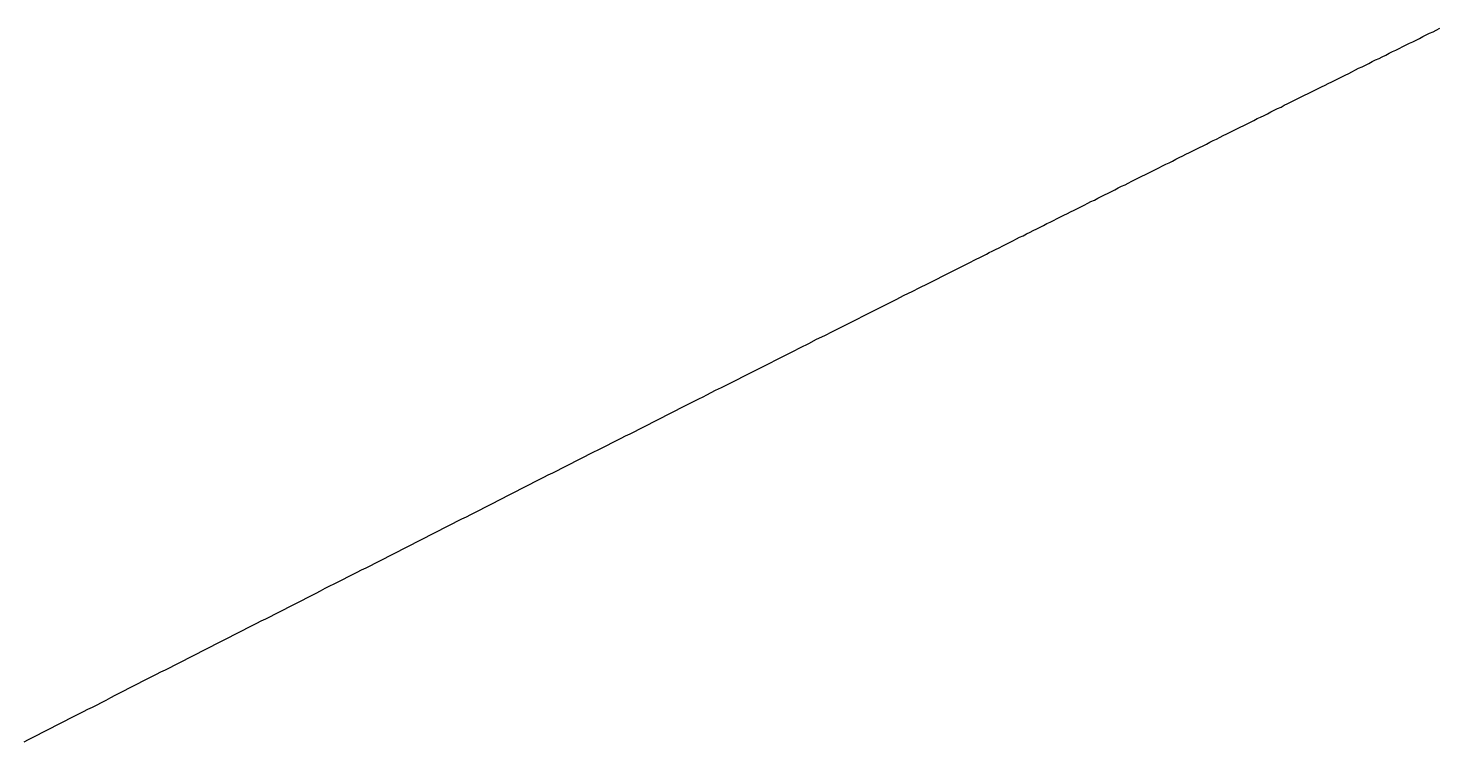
# Model space of a CAD drawing. Header units: millimetres. Extents: x 0 to 610, y 0 to 457.
# Drawn here: x 19.9643 to 20.0252, y 94.9826 to 95.0134 of the extents above; entities that cross this region are included whole.
import ezdxf

# ---------------------------------------------------------------- set-up
doc = ezdxf.new("R2010")
doc.units = ezdxf.units.MM
doc.layers.add('TEST_CUT_FIRST', color=1, linetype='Continuous')

msp = doc.modelspace()

# ---------------------------------------------------------------- linework, layer by layer
at = {"layer": 'TEST_CUT_FIRST'}
msp.add_lwpolyline([(19.96416, 94.98257), (19.96436, 94.98267), (19.96455, 94.98277), (19.96475, 94.98287), (19.96495, 94.98297), (19.96514, 94.98307), (19.96534, 94.98317), (19.96554, 94.98327), (19.96574, 94.98337), (19.96593, 94.98347), (19.96613, 94.98357), (19.96633, 94.98367), (19.96652, 94.98377), (19.96672, 94.98387), (19.96692, 94.98397), (19.96711, 94.98407), (19.96731, 94.98417), (19.96751, 94.98427), (19.9677, 94.98437), (19.9679, 94.98448), (19.9681, 94.98458), (19.96829, 94.98468), (19.96849, 94.98478), (19.96869, 94.98488), (19.96889, 94.98498), (19.96908, 94.98508), (19.96928, 94.98518), (19.96948, 94.98528), (19.96967, 94.98538), (19.96987, 94.98548), (19.97007, 94.98558), (19.97026, 94.98568), (19.97046, 94.98578), (19.97066, 94.98588), (19.97085, 94.98598), (19.97105, 94.98608), (19.97125, 94.98618), (19.97144, 94.98628), (19.97164, 94.98638), (19.97184, 94.98648), (19.97203, 94.98658), (19.97223, 94.98668), (19.97243, 94.98678), (19.97262, 94.98688), (19.97282, 94.98698), (19.97302, 94.98708), (19.97321, 94.98718), (19.97341, 94.98728), (19.97361, 94.98738), (19.9738, 94.98748), (19.974, 94.98758), (19.9742, 94.98768), (19.9744, 94.98778), (19.97459, 94.98788), (19.97479, 94.98798), (19.97499, 94.98808), (19.97518, 94.98818), (19.97538, 94.98828), (19.97558, 94.98838), (19.97577, 94.98848), (19.97597, 94.98858), (19.97617, 94.98868), (19.97636, 94.98878), (19.97656, 94.98888), (19.97676, 94.98898), (19.97695, 94.98908), (19.97715, 94.98919), (19.97735, 94.98929), (19.97754, 94.98939), (19.97774, 94.98949), (19.97794, 94.98959), (19.97813, 94.98969), (19.97833, 94.98978), (19.97853, 94.98988), (19.97872, 94.98998), (19.97892, 94.99008), (19.97912, 94.99018), (19.97931, 94.99028), (19.97951, 94.99038), (19.97971, 94.99048), (19.9799, 94.99058), (19.9801, 94.99068), (19.9803, 94.99078), (19.98049, 94.99088), (19.98069, 94.99098), (19.98089, 94.99108), (19.98108, 94.99118), (19.98128, 94.99128), (19.98148, 94.99138), (19.98167, 94.99148), (19.98187, 94.99158), (19.98207, 94.99168), (19.98226, 94.99178), (19.98246, 94.99188), (19.98266, 94.99198), (19.98285, 94.99208), (19.98305, 94.99218), (19.98325, 94.99228), (19.98344, 94.99238), (19.98364, 94.99248), (19.98384, 94.99258), (19.98403, 94.99268), (19.98423, 94.99278), (19.98443, 94.99288), (19.98462, 94.99298), (19.98482, 94.99308), (19.98501, 94.99318), (19.98521, 94.99328), (19.98541, 94.99338), (19.9856, 94.99348), (19.9858, 94.99358), (19.986, 94.99368), (19.98619, 94.99378), (19.98639, 94.99388), (19.98659, 94.99398), (19.98678, 94.99408), (19.98698, 94.99417), (19.98718, 94.99427), (19.98737, 94.99437), (19.98757, 94.99447), (19.98777, 94.99457), (19.98796, 94.99467), (19.98816, 94.99477), (19.98836, 94.99487), (19.98855, 94.99497), (19.98875, 94.99507), (19.98894, 94.99517), (19.98914, 94.99527), (19.98934, 94.99537), (19.98953, 94.99547), (19.98973, 94.99557), (19.98993, 94.99567), (19.99012, 94.99577), (19.99032, 94.99586), (19.99052, 94.99596), (19.99071, 94.99606), (19.99091, 94.99616), (19.9911, 94.99626), (19.9913, 94.99636), (19.9915, 94.99646), (19.99169, 94.99656), (19.99189, 94.99666), (19.99208, 94.99676), (19.99228, 94.99686), (19.99248, 94.99696), (19.99268, 94.99706), (19.99288, 94.99716), (19.99308, 94.99726), (19.99328, 94.99736), (19.99346, 94.99745), (19.99363, 94.99754), (19.99381, 94.99763), (19.994, 94.99773), (19.99425, 94.99785), (19.99454, 94.998), (19.99489, 94.99817), (19.99525, 94.99836), (19.99562, 94.99854), (19.99597, 94.99872), (19.99632, 94.99889), (19.99665, 94.99906), (19.99699, 94.99923), (19.99733, 94.9994), (19.99767, 94.99958), (19.99802, 94.99975), (19.99836, 94.99993), (19.99871, 95.0001), (19.99905, 95.00027), (19.99939, 95.00044), (19.99973, 95.00062), (20.00008, 95.00079), (20.00042, 95.00096), (20.00076, 95.00113), (20.0011, 95.00131), (20.00145, 95.00148), (20.0018, 95.00165), (20.00214, 95.00183), (20.00248, 95.002), (20.00281, 95.00216), (20.00315, 95.00233), (20.00349, 95.0025), (20.00385, 95.00268), (20.00422, 95.00287), (20.0046, 95.00306), (20.00494, 95.00323), (20.00522, 95.00337), (20.00543, 95.00348), (20.00557, 95.00355), (20.00569, 95.00361), (20.00581, 95.00367), (20.00594, 95.00373), (20.00608, 95.00381), (20.00624, 95.00388), (20.00639, 95.00396), (20.00654, 95.00404), (20.00669, 95.00411), (20.00683, 95.00418), (20.00698, 95.00426), (20.00712, 95.00433), (20.00727, 95.0044), (20.00742, 95.00448), (20.00757, 95.00455), (20.00771, 95.00462), (20.00786, 95.0047), (20.00801, 95.00477), (20.00815, 95.00484), (20.0083, 95.00492), (20.00844, 95.00499), (20.00859, 95.00506), (20.00874, 95.00514), (20.00888, 95.00521), (20.00903, 95.00528), (20.00918, 95.00536), (20.00932, 95.00543), (20.00947, 95.0055), (20.00962, 95.00558), (20.00976, 95.00565), (20.00991, 95.00572), (20.01006, 95.0058), (20.0102, 95.00587), (20.01035, 95.00594), (20.0105, 95.00602), (20.01064, 95.00609), (20.01079, 95.00616), (20.01094, 95.00624), (20.01108, 95.00631), (20.01123, 95.00638), (20.01138, 95.00646), (20.01152, 95.00653), (20.01167, 95.0066), (20.01181, 95.00667), (20.01196, 95.00675), (20.01211, 95.00682), (20.01225, 95.00689), (20.0124, 95.00697), (20.01255, 95.00704), (20.01269, 95.00711), (20.01284, 95.00719), (20.01299, 95.00726), (20.01313, 95.00733), (20.01328, 95.00741), (20.01343, 95.00748), (20.01357, 95.00755), (20.01372, 95.00762), (20.01386, 95.0077), (20.01401, 95.00777), (20.01416, 95.00784), (20.0143, 95.00792), (20.01445, 95.00799), (20.0146, 95.00806), (20.01474, 95.00814), (20.01489, 95.00821), (20.01504, 95.00828), (20.01518, 95.00835), (20.01533, 95.00843), (20.01547, 95.0085), (20.01562, 95.00857), (20.01577, 95.00865), (20.01591, 95.00872), (20.01606, 95.00879), (20.01621, 95.00886), (20.01635, 95.00894), (20.0165, 95.00901), (20.01664, 95.00908), (20.01679, 95.00915), (20.01694, 95.00923), (20.01708, 95.0093), (20.01723, 95.00937), (20.01737, 95.00945), (20.01752, 95.00952), (20.01767, 95.00959), (20.01781, 95.00966), (20.01796, 95.00974), (20.01811, 95.00981), (20.01825, 95.00988), (20.0184, 95.00995), (20.01854, 95.01003), (20.01869, 95.0101), (20.01884, 95.01017), (20.01898, 95.01024), (20.01913, 95.01032), (20.01927, 95.01039), (20.01942, 95.01046), (20.01957, 95.01053), (20.01971, 95.01061), (20.01986, 95.01068), (20.02, 95.01075), (20.02015, 95.01082), (20.0203, 95.0109), (20.02044, 95.01097), (20.02059, 95.01104), (20.02073, 95.01111), (20.02088, 95.01118), (20.02102, 95.01126), (20.02117, 95.01133), (20.02132, 95.0114), (20.02146, 95.01147), (20.02161, 95.01155), (20.02175, 95.01162), (20.0219, 95.01169), (20.02205, 95.01176), (20.02219, 95.01183), (20.02234, 95.01191), (20.02248, 95.01198), (20.02263, 95.01205), (20.02277, 95.01212), (20.02292, 95.01219), (20.02307, 95.01227), (20.02321, 95.01234), (20.02336, 95.01241), (20.0235, 95.01248), (20.02365, 95.01256), (20.0238, 95.01263), (20.02394, 95.0127), (20.02409, 95.01277), (20.02423, 95.01284), (20.02438, 95.01291), (20.02452, 95.01299), (20.02467, 95.01306), (20.02481, 95.01313), (20.02496, 95.0132), (20.0251, 95.01327), (20.02525, 95.01335)], dxfattribs=at)

doc.saveas('drawing.dxf')
